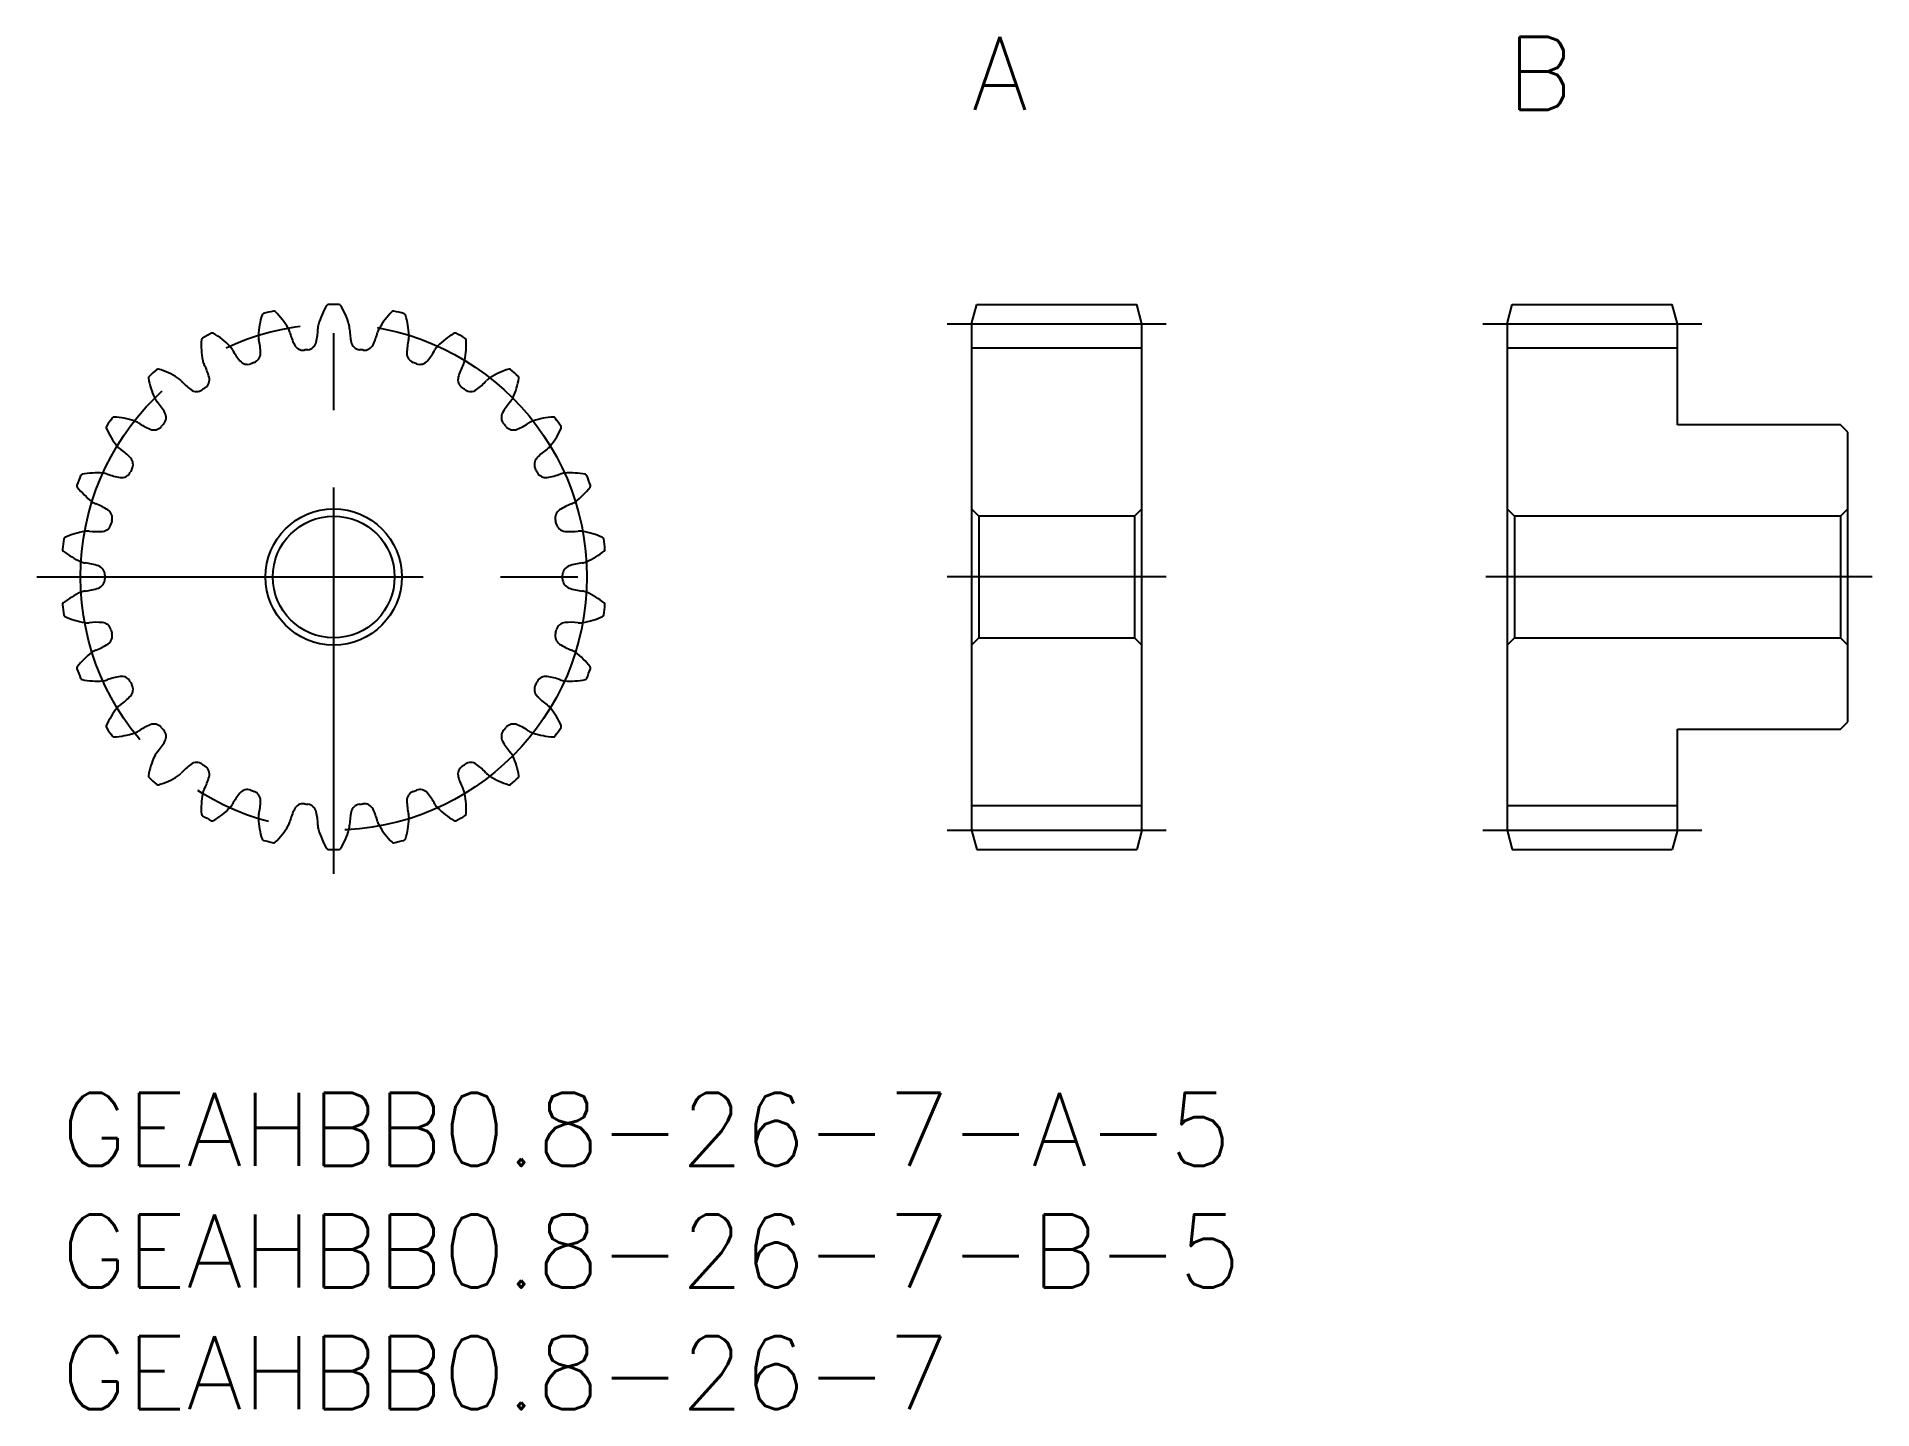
# Model space of a CAD drawing. Extents: x -1 to 74.4, y -13 to 43.4.
import ezdxf

# ---------------------------------------------------------------- set-up
doc = ezdxf.new("R2010")
doc.units = 0
doc.header["$LTSCALE"] = 0.5
doc.linetypes.add('CENTER', pattern=[50.8, 31.75, -6.35, 6.35, -6.35])
for name, color, linetype in [('MSM_CENTER', 1, 'CENTER'), ('MSM_CONTINUOUS', 7, 'CONTINUOUS'), ('MSM_PART_NUMBER', 7, 'CONTINUOUS')]:
    doc.layers.add(name, color=color, linetype=linetype)
doc.styles.get("Standard").update_dxf_attribs({"font": 'txt.shx', "height": 1, "bigfont": 'bigfont.shx'})

# ---------------------------------------------------------------- blocks, each defined once
blk = doc.blocks.new('*U2')
at = {"layer": 'MSM_PART_NUMBER'}
blk.add_text('GEAHBB0.8-26-7-A-5', height=3, dxfattribs=at).set_placement((0, -3))
blk = doc.blocks.new('*U3')
at = {"layer": 'MSM_PART_NUMBER'}
blk.add_text('GEAHBB0.8-26-7-B-5', height=3, dxfattribs=at).set_placement((0, -8))
blk = doc.blocks.new('*U4')
at = {"layer": 'MSM_PART_NUMBER'}
blk.add_text('GEAHBB0.8-26-7', height=3, dxfattribs=at).set_placement((0, -13))
blk = doc.blocks.new('*U5')
at = {"layer": 'MSM_PART_NUMBER'}
blk.add_text('A', height=3, dxfattribs=at).set_placement((37.4, 40.4))
blk = doc.blocks.new('*U6')
at = {"layer": 'MSM_PART_NUMBER'}
blk.add_text('B', height=3, dxfattribs=at).set_placement((59.4, 40.4))

msp = doc.modelspace()

# ---------------------------------------------------------------- linework, layer by layer
at = {"layer": 'MSM_CENTER'}
for p, q in [((11.2, 9), (11.2, 33.4)), ((36.4, 31.6), (45.4, 31.6)), ((58.4, 31.6), (67.4, 31.6)), ((-1, 21.2), (23.4, 21.2)), ((45.4, 21.2), (36.4, 21.2)), ((74.4, 21.2), (58.4, 21.2)), ((36.4, 10.8), (45.4, 10.8)), ((58.4, 10.8), (67.4, 10.8))]:
    msp.add_line(p, q, dxfattribs=at)
msp.add_circle((11.2, 21.2), 10.4, dxfattribs=at)
at = {"layer": 'MSM_CONTINUOUS'}
for p, q in [((37.4, 31.6), (37.614, 32.4)), ((37.614, 32.4), (44.186, 32.4)), ((44.4, 31.6), (44.186, 32.4)), ((59.4, 31.6), (59.614, 32.4)), ((59.614, 32.4), (66.186, 32.4)), ((66.4, 31.6), (66.186, 32.4)), ((37.4, 31.6), (37.4, 10.8)), ((44.4, 10.8), (44.4, 31.6)), ((59.4, 31.6), (59.4, 10.8)), ((66.4, 27.45), (66.4, 31.6)), ((44.4, 30.6), (37.4, 30.6)), ((66.4, 30.6), (59.4, 30.6)), ((73.1, 27.45), (66.4, 27.45)), ((73.4, 27.15), (73.1, 27.45)), ((73.4, 15.25), (73.4, 27.15)), ((37.4, 24), (37.7, 23.7)), ((37.7, 23.7), (37.7, 18.7)), ((44.1, 23.7), (37.7, 23.7)), ((44.1, 23.7), (44.4, 24)), ((44.1, 23.7), (44.1, 18.7)), ((59.4, 24), (59.7, 23.7)), ((59.7, 23.7), (59.7, 18.7)), ((73.1, 23.7), (59.7, 23.7)), ((73.1, 23.7), (73.4, 24)), ((73.1, 23.7), (73.1, 18.7)), ((37.7, 18.7), (37.4, 18.4)), ((37.7, 18.7), (44.1, 18.7)), ((44.4, 18.4), (44.1, 18.7)), ((59.7, 18.7), (59.4, 18.4)), ((59.7, 18.7), (73.1, 18.7)), ((73.4, 18.4), (73.1, 18.7)), ((73.1, 14.95), (73.4, 15.25)), ((66.4, 10.8), (66.4, 14.95)), ((66.4, 14.95), (73.1, 14.95)), ((44.4, 11.8), (37.4, 11.8)), ((66.4, 11.8), (59.4, 11.8)), ((37.4, 10.8), (37.614, 10)), ((44.4, 10.8), (44.186, 10)), ((59.4, 10.8), (59.614, 10)), ((66.4, 10.8), (66.186, 10)), ((37.614, 10), (44.186, 10)), ((59.614, 10), (66.186, 10))]:
    msp.add_line(p, q, dxfattribs=at)
for radius in [2.8, 2.5]:
    msp.add_circle((11.2, 21.2), radius, dxfattribs=at)
for centre, radius, start, end in [((11.352, 30.976), 3.25, 162.22355, 177.30769), ((8.334, 31.944), 0.08, 104.93706, 162.22355), ((11.2, 21.2), 11.2, 102.75524, 104.93706), ((8.745, 32.046), 0.08, 45.46875, 102.75524), ((6.522, 29.786), 3.25, 30.38462, 45.46875), ((13.688, 30.656), 3.25, 148.3774, 163.46154), ((10.988, 32.318), 0.08, 91.09091, 148.3774), ((11.2, 21.2), 11.2, 88.90909, 91.09091), ((11.412, 32.318), 0.08, 31.6226, 88.90909), ((8.712, 30.656), 3.25, 16.53846, 31.6226), ((15.878, 29.786), 3.25, 134.53125, 149.61538), ((13.655, 32.046), 0.08, 77.24476, 134.53125), ((11.2, 21.2), 11.2, 75.06294, 77.24476), ((14.066, 31.944), 0.08, 17.77645, 75.06294), ((11.048, 30.976), 3.25, 2.69231, 17.77645), ((9.008, 30.729), 3.25, 176.06971, 191.15384), ((5.846, 30.946), 0.08, 118.78307, 176.06971), ((11.2, 21.2), 11.2, 116.6014, 118.78322), ((6.221, 31.143), 0.08, 59.31491, 116.6014), ((4.603, 28.417), 3.25, 44.23077, 59.31491), ((8.76, 31.098), 0.655, 177.30766, 193.6213), ((5.597, 30.332), 2.6, 1.51269, 13.62133), ((8.76, 31.098), 0.655, 14.07101, 30.38465), ((11.918, 31.89), 2.6, 194.07098, 206.17962), ((7.945, 31.407), 2.6, 347.66654, 359.77517), ((11.2, 31.395), 0.655, 163.46151, 179.77514), ((11.2, 31.395), 0.655, 0.22486, 16.5385), ((14.455, 31.407), 2.6, 180.22483, 192.33346), ((10.482, 31.89), 2.6, 333.82038, 345.92902), ((13.64, 31.098), 0.655, 149.61535, 165.92899), ((16.803, 30.332), 2.6, 166.37867, 178.48731), ((13.64, 31.098), 0.655, 346.3787, 2.69235), ((17.797, 28.417), 3.25, 120.68509, 135.76923), ((16.179, 31.143), 0.08, 63.3986, 120.68509), ((11.2, 21.2), 11.2, 61.21678, 63.3986), ((13.392, 30.729), 3.25, 348.84616, 3.93029), ((16.554, 30.946), 0.08, 3.93029, 61.21678), ((6.462, 30.227), 0.655, 27.91716, 44.23081), ((9.339, 31.751), 2.6, 207.91713, 220.02577), ((7.796, 30.39), 0.4, 290.32493, 1.51269), ((9.943, 30.919), 0.4, 206.17961, 277.36738), ((11.2, 21.2), 9.4, 96.47878, 97.36738), ((10.094, 30.937), 0.4, 276.47878, 347.66654), ((12.306, 30.937), 0.4, 192.33346, 263.52122), ((11.2, 21.2), 9.4, 82.63262, 83.52122), ((12.457, 30.919), 0.4, 262.63262, 333.82039), ((14.604, 30.39), 0.4, 178.48731, 249.67507), ((13.061, 31.751), 2.6, 319.97423, 332.08287), ((15.938, 30.227), 0.655, 135.7692, 152.08284), ((3.669, 29.382), 0.08, 132.62937, 189.91586), ((11.2, 21.2), 11.2, 130.44755, 132.62937), ((3.986, 29.662), 0.08, 73.16106, 130.44755), ((3.068, 26.628), 3.25, 58.07692, 73.16106), ((6.462, 30.227), 0.655, 191.15381, 207.46745), ((3.574, 28.725), 2.6, 15.35885, 27.46748), ((5.696, 29.308), 0.4, 304.17108, 15.35885), ((7.654, 30.336), 0.4, 220.02577, 291.21353), ((11.2, 21.2), 9.4, 110.32493, 111.21353), ((11.2, 21.2), 9.4, 68.78647, 69.67507), ((14.746, 30.336), 0.4, 248.78647, 319.97423), ((16.704, 29.308), 0.4, 164.64115, 235.82892), ((18.826, 28.725), 2.6, 152.53252, 164.64115), ((15.938, 30.227), 0.655, 332.53255, 348.84619), ((19.332, 26.628), 3.25, 106.83894, 121.92308), ((18.414, 29.662), 0.08, 49.55245, 106.83894), ((11.2, 21.2), 11.2, 47.37063, 49.55245), ((18.731, 29.382), 0.08, 350.08414, 47.37063), ((6.792, 29.927), 3.25, 189.91586, 205), ((4.44, 28.831), 0.655, 41.76332, 58.07696), ((6.868, 30.999), 2.6, 221.76329, 233.87192), ((5.571, 29.222), 0.4, 233.87192, 305.05968), ((11.2, 21.2), 9.4, 124.17108, 125.05968), ((11.2, 21.2), 9.4, 54.94032, 55.82892), ((16.829, 29.222), 0.4, 234.94032, 306.12808), ((15.532, 30.999), 2.6, 306.12808, 318.23671), ((17.96, 28.831), 0.655, 121.92304, 138.23668), ((15.608, 29.927), 3.25, 335, 350.08414), ((4.44, 28.831), 0.655, 204.99997, 221.31361), ((1.995, 26.682), 2.6, 29.205, 41.31363), ((3.915, 27.755), 0.4, 318.01724, 29.205), ((18.485, 27.755), 0.4, 150.795, 221.98276), ((20.405, 26.682), 2.6, 138.68637, 150.795), ((17.96, 28.831), 0.655, 318.68639, 335.00004), ((1.93, 27.341), 0.08, 146.47538, 203.76202), ((4.831, 28.619), 3.25, 203.76202, 218.84615), ((11.2, 21.2), 11.2, 144.29371, 146.47552), ((2.17, 27.69), 0.08, 87.00722, 144.29371), ((2.005, 24.524), 3.25, 71.92308, 87.00722), ((2.81, 26.991), 0.655, 55.60947, 71.92312), ((4.649, 29.677), 2.6, 235.60944, 247.71808), ((3.814, 27.642), 0.4, 247.71807, 318.90584), ((11.2, 21.2), 9.4, 138.01724, 138.90584), ((11.2, 21.2), 9.4, 41.09416, 41.98276), ((18.586, 27.642), 0.4, 221.09417, 292.28193), ((17.751, 29.677), 2.6, 292.28192, 304.39056), ((19.59, 26.991), 0.655, 108.07689, 124.39053), ((20.395, 24.524), 3.25, 92.99278, 108.07692), ((17.569, 28.619), 3.25, 321.15385, 336.23798), ((20.23, 27.69), 0.08, 35.70629, 92.99278), ((11.2, 21.2), 11.2, 33.52448, 35.70629), ((20.47, 27.341), 0.08, 336.23798, 33.52448), ((2.81, 26.991), 0.655, 218.84612, 235.15976), ((0.95, 24.32), 2.6, 43.05115, 55.15979), ((21.45, 24.32), 2.6, 124.84021, 136.94885), ((19.59, 26.991), 0.655, 304.84024, 321.15389), ((2.558, 25.821), 0.4, 331.86339, 43.05116), ((19.842, 25.821), 0.4, 136.94884, 208.13661), ((0.729, 24.945), 0.08, 160.32153, 217.60817), ((11.2, 21.2), 11.2, 158.13986, 160.32168), ((3.241, 26.879), 3.25, 217.60817, 232.69231), ((0.88, 25.34), 0.08, 100.85337, 158.13986), ((1.476, 22.227), 3.25, 85.76923, 100.85337), ((1.668, 24.815), 0.655, 69.45563, 85.76927), ((2.81, 27.863), 2.6, 249.4556, 261.56423), ((2.487, 25.687), 0.4, 261.56423, 332.75199), ((11.2, 21.2), 9.4, 151.86339, 152.75199), ((11.2, 21.2), 9.4, 27.24801, 28.13661), ((19.913, 25.687), 0.4, 207.24801, 278.43577), ((19.59, 27.863), 2.6, 278.43577, 290.5444), ((20.732, 24.815), 0.655, 94.23074, 110.54437), ((20.924, 22.227), 3.25, 79.14663, 94.23077), ((19.159, 26.879), 3.25, 307.30769, 322.39183), ((21.52, 25.34), 0.08, 21.86014, 79.14663), ((11.2, 21.2), 11.2, 19.67832, 21.86014), ((21.671, 24.945), 0.08, 322.39183, 19.67832), ((1.668, 24.815), 0.655, 232.69227, 249.00591), ((0.502, 21.776), 2.6, 56.89731, 69.00594), ((21.898, 21.776), 2.6, 110.99406, 123.10269), ((20.732, 24.815), 0.655, 290.99409, 307.30773), ((1.667, 23.471), 0.4, 275.41038, 346.59815), ((1.703, 23.619), 0.4, 345.70955, 56.89731), ((11.2, 21.2), 9.4, 165.70955, 166.59815), ((20.697, 23.619), 0.4, 123.10269, 194.29045), ((11.2, 21.2), 9.4, 13.40185, 14.29045), ((20.733, 23.471), 0.4, 193.40186, 264.58962), ((11.2, 21.2), 11.2, 171.98601, 174.16783), ((0.189, 22.75), 0.08, 114.69952, 171.98601), ((1.513, 19.87), 3.25, 99.61539, 114.69952), ((1.08, 22.429), 0.655, 83.30178, 99.61542), ((1.459, 25.662), 2.6, 263.30175, 275.41038), ((20.941, 25.662), 2.6, 264.58962, 276.69825), ((21.32, 22.429), 0.655, 80.38458, 96.69822), ((20.887, 19.87), 3.25, 65.30048, 80.38461), ((22.211, 22.75), 0.08, 8.01399, 65.30048), ((11.2, 21.2), 11.2, 5.83217, 8.01399), ((0.138, 22.33), 0.08, 174.16768, 231.45432), ((2.113, 24.809), 3.25, 231.45432, 246.53846), ((20.287, 24.809), 3.25, 293.46154, 308.54568), ((22.262, 22.33), 0.08, 308.54568, 5.83217), ((1.08, 22.429), 0.655, 246.53843, 262.85207), ((0.675, 19.199), 2.6, 70.74346, 82.8521), ((1.4, 21.276), 0.4, 359.5557, 70.74346), ((1.4, 21.124), 0.4, 289.25654, 0.4443), ((11.2, 21.2), 9.4, 179.5557, 180.4443), ((21, 21.276), 0.4, 109.25654, 180.4443), ((11.2, 21.2), 9.4, 359.5557, 0.4443), ((21, 21.124), 0.4, 179.55571, 250.74346), ((21.725, 19.199), 2.6, 97.1479, 109.25654), ((21.32, 22.429), 0.655, 277.14793, 293.46158), ((2.113, 17.591), 3.25, 113.46154, 128.54568), ((1.08, 19.971), 0.655, 97.14793, 113.46158), ((0.675, 23.201), 2.6, 277.1479, 289.25654), ((21.725, 23.201), 2.6, 250.74346, 262.8521), ((21.32, 19.971), 0.655, 66.53843, 82.85207), ((20.287, 17.591), 3.25, 51.45432, 66.53846), ((0.138, 20.07), 0.08, 128.54568, 185.83217), ((11.2, 21.2), 11.2, 185.83217, 188.01398), ((0.189, 19.65), 0.08, 188.01384, 245.30048), ((22.211, 19.65), 0.08, 294.69952, 351.98601), ((11.2, 21.2), 11.2, 351.98601, 354.16783), ((22.262, 20.07), 0.08, 354.16783, 51.45432), ((1.513, 22.53), 3.25, 245.30048, 260.38461), ((1.08, 19.971), 0.655, 260.38458, 276.69822), ((1.459, 16.738), 2.6, 84.58962, 96.69825), ((1.667, 18.929), 0.4, 13.40185, 84.58962), ((1.703, 18.781), 0.4, 303.10269, 14.29045), ((11.2, 21.2), 9.4, 193.40185, 194.29045), ((20.697, 18.781), 0.4, 165.70955, 236.89731), ((11.2, 21.2), 9.4, 345.70955, 346.59815), ((20.733, 18.929), 0.4, 95.41038, 166.59815), ((20.941, 16.738), 2.6, 83.30175, 95.41038), ((21.32, 19.971), 0.655, 263.30178, 279.61542), ((20.887, 22.53), 3.25, 279.61539, 294.69952), ((3.241, 15.521), 3.25, 127.30769, 142.39183), ((1.668, 17.585), 0.655, 110.99409, 127.30773), ((0.502, 20.624), 2.6, 290.99406, 303.10269), ((21.898, 20.624), 2.6, 236.89731, 249.00594), ((20.732, 17.585), 0.655, 52.69227, 69.00591), ((19.159, 15.521), 3.25, 37.60817, 52.69231), ((0.729, 17.455), 0.08, 142.39183, 199.67832), ((11.2, 21.2), 11.2, 199.67832, 201.86014), ((11.2, 21.2), 11.2, 338.13986, 340.32168), ((21.671, 17.455), 0.08, 340.32168, 37.60817), ((0.88, 17.06), 0.08, 201.86014, 259.14663), ((1.476, 20.173), 3.25, 259.14663, 274.23077), ((1.668, 17.585), 0.655, 274.23074, 290.54437), ((2.81, 14.537), 2.6, 98.43577, 110.5444), ((2.487, 16.713), 0.4, 27.24801, 98.43577), ((11.2, 21.2), 9.4, 207.24801, 208.13661), ((2.558, 16.579), 0.4, 316.94884, 28.13661), ((19.842, 16.579), 0.4, 151.86339, 223.05116), ((11.2, 21.2), 9.4, 331.86339, 332.75199), ((19.913, 16.713), 0.4, 81.56423, 152.75199), ((19.59, 14.537), 2.6, 69.4556, 81.56423), ((20.732, 17.585), 0.655, 249.45563, 265.76927), ((20.924, 20.173), 3.25, 265.76923, 280.85337), ((21.52, 17.06), 0.08, 280.85337, 338.13986), ((2.81, 15.409), 0.655, 124.84024, 141.15389), ((0.95, 18.08), 2.6, 304.84021, 316.94885), ((21.45, 18.08), 2.6, 223.05115, 235.15979), ((19.59, 15.409), 0.655, 38.84612, 55.15976), ((1.93, 15.059), 0.08, 156.23798, 213.52448), ((4.831, 13.781), 3.25, 141.15385, 156.23798), ((4.649, 12.723), 2.6, 112.28192, 124.39056), ((3.814, 14.758), 0.4, 41.09416, 112.28193), ((18.586, 14.758), 0.4, 67.71807, 138.90584), ((17.751, 12.723), 2.6, 55.60944, 67.71808), ((17.569, 13.781), 3.25, 23.76202, 38.84615), ((20.47, 15.059), 0.08, 326.47552, 23.76202), ((11.2, 21.2), 11.2, 213.52448, 215.70629), ((2.17, 14.71), 0.08, 215.70629, 272.99278), ((2.005, 17.876), 3.25, 272.99278, 288.07692), ((2.81, 15.409), 0.655, 288.07689, 304.39053), ((1.995, 15.718), 2.6, 318.68637, 330.795), ((11.2, 21.2), 9.4, 221.09416, 221.98276), ((3.915, 14.645), 0.4, 330.795, 41.98276), ((18.485, 14.645), 0.4, 138.01724, 209.205), ((20.405, 15.718), 2.6, 209.205, 221.31363), ((11.2, 21.2), 9.4, 318.01724, 318.90584), ((19.59, 15.409), 0.655, 235.60947, 251.92311), ((20.395, 17.876), 3.25, 251.92308, 267.00722), ((20.23, 14.71), 0.08, 267.00722, 324.29371), ((11.2, 21.2), 11.2, 324.29371, 326.47552), ((6.792, 12.473), 3.25, 155, 170.08414), ((4.44, 13.569), 0.655, 138.68639, 155.00004), ((5.571, 13.178), 0.4, 54.94032, 126.12808), ((16.829, 13.178), 0.4, 53.87192, 125.05968), ((17.96, 13.569), 0.655, 24.99997, 41.31361), ((15.608, 12.473), 3.25, 9.91586, 25), ((3.669, 13.018), 0.08, 170.08414, 227.37063), ((11.2, 21.2), 11.2, 227.37063, 229.55245), ((3.068, 15.772), 3.25, 286.83894, 301.92308), ((4.44, 13.569), 0.655, 301.92304, 318.23668), ((6.868, 11.401), 2.6, 126.12808, 138.23671), ((11.2, 21.2), 9.4, 234.94032, 235.82892), ((3.574, 13.675), 2.6, 332.53252, 344.64115), ((5.696, 13.092), 0.4, 344.64115, 55.82892), ((16.704, 13.092), 0.4, 124.17108, 195.35885), ((18.826, 13.675), 2.6, 195.35885, 207.46748), ((11.2, 21.2), 9.4, 304.17108, 305.05968), ((15.532, 11.401), 2.6, 41.76329, 53.87192), ((17.96, 13.569), 0.655, 221.76332, 238.07696), ((19.332, 15.772), 3.25, 238.07692, 253.16106), ((11.2, 21.2), 11.2, 310.44755, 312.62937), ((18.731, 13.018), 0.08, 312.62937, 9.91586), ((3.986, 12.738), 0.08, 229.55245, 286.83894), ((9.008, 11.671), 3.25, 168.84616, 183.93029), ((6.462, 12.173), 0.655, 152.53255, 168.84619), ((9.339, 10.649), 2.6, 139.97423, 152.08287), ((7.654, 12.064), 0.4, 68.78647, 139.97423), ((11.2, 21.2), 9.4, 248.78647, 249.67507), ((7.796, 12.01), 0.4, 358.48731, 69.67507), ((14.604, 12.01), 0.4, 110.32493, 181.51269), ((11.2, 21.2), 9.4, 290.32493, 291.21353), ((14.746, 12.064), 0.4, 40.02577, 111.21353), ((13.061, 10.649), 2.6, 27.91713, 40.02577), ((15.938, 12.173), 0.655, 11.15381, 27.46745), ((13.392, 11.671), 3.25, 356.06971, 11.15385), ((18.414, 12.738), 0.08, 253.16106, 310.44755), ((5.846, 11.454), 0.08, 183.93029, 241.21678), ((11.2, 21.2), 11.2, 241.21678, 243.3986), ((4.603, 13.983), 3.25, 300.68509, 315.76923), ((6.462, 12.173), 0.655, 315.7692, 332.08284), ((8.76, 11.302), 0.655, 166.3787, 182.69235), ((5.597, 12.068), 2.6, 346.37867, 358.48731), ((11.918, 10.51), 2.6, 153.82038, 165.92902), ((9.943, 11.481), 0.4, 82.63262, 153.82039), ((11.2, 21.2), 9.4, 262.63262, 263.52122), ((10.094, 11.463), 0.4, 12.33346, 83.52122), ((7.945, 10.993), 2.6, 0.22483, 12.33346), ((14.455, 10.993), 2.6, 167.66654, 179.77517), ((12.306, 11.463), 0.4, 96.47878, 167.66654), ((11.2, 21.2), 9.4, 276.47878, 277.36738), ((12.457, 11.481), 0.4, 26.17961, 97.36738), ((10.482, 10.51), 2.6, 14.07098, 26.17962), ((16.803, 12.068), 2.6, 181.51269, 193.62133), ((13.64, 11.302), 0.655, 357.30766, 13.6213), ((15.938, 12.173), 0.655, 207.91716, 224.23081), ((17.797, 13.983), 3.25, 224.23077, 239.31491), ((11.2, 21.2), 11.2, 296.6014, 298.78322), ((16.554, 11.454), 0.08, 298.78322, 356.06971), ((6.221, 11.257), 0.08, 243.3986, 300.68509), ((11.352, 11.424), 3.25, 182.69231, 197.77645), ((6.522, 12.614), 3.25, 314.53125, 329.61538), ((8.76, 11.302), 0.655, 329.61535, 345.92899), ((11.2, 11.005), 0.655, 180.22486, 196.5385), ((13.688, 11.744), 3.25, 196.53846, 211.6226), ((8.712, 11.744), 3.25, 328.3774, 343.46154), ((11.2, 11.005), 0.655, 343.46151, 359.77514), ((13.64, 11.302), 0.655, 194.07101, 210.38465), ((15.878, 12.614), 3.25, 210.38462, 225.46875), ((11.048, 11.424), 3.25, 342.22355, 357.30769), ((16.179, 11.257), 0.08, 239.31491, 296.6014), ((8.334, 10.456), 0.08, 197.77645, 255.06294), ((11.2, 21.2), 11.2, 255.06294, 257.24476), ((8.745, 10.354), 0.08, 257.24476, 314.53125), ((10.988, 10.082), 0.08, 211.6226, 268.90909), ((11.2, 21.2), 11.2, 268.90909, 271.09091), ((11.412, 10.082), 0.08, 271.09091, 328.3774), ((13.655, 10.354), 0.08, 225.46875, 282.75524), ((11.2, 21.2), 11.2, 282.75524, 284.93706), ((14.066, 10.456), 0.08, 284.93706, 342.22355)]:
    msp.add_arc(centre, radius, start, end, dxfattribs=at)

# ---------------------------------------------------------------- block references
for name in ['*U5', '*U6', '*U2', '*U3', '*U4']:
    msp.add_blockref(name, (0, 0), dxfattribs=at)

doc.saveas('drawing.dxf')
